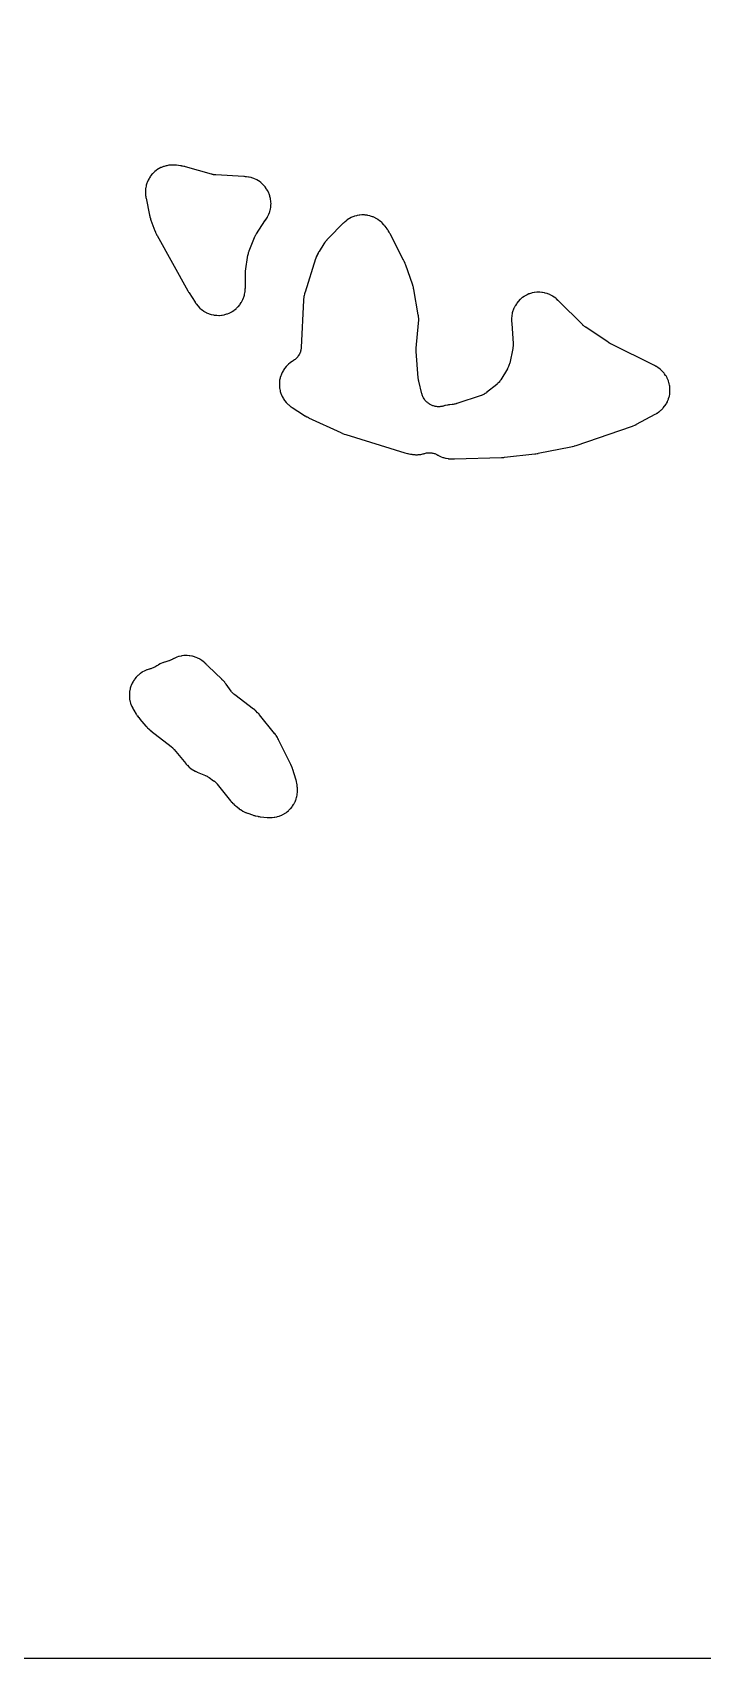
# Model space of a CAD drawing. Header units: millimetres. Extents: x 0 to 300, y 0 to 300.
# Drawn here: x 98.8 to 160.7, y -0.1 to 150 of the extents above; entities that cross this region are included whole.
import ezdxf

# ---------------------------------------------------------------- set-up
doc = ezdxf.new("R2010")
doc.units = ezdxf.units.MM
doc.layers.add('CUT', color=7, linetype='CONTINUOUS')

msp = doc.modelspace()

# ---------------------------------------------------------------- linework, layer by layer
at = {"layer": 'CUT'}
msp.add_lwpolyline([(298.5266, -0.0625), (1.4375, -0.0625), (0.5522, -0.0625), (0.4788, -0.0589), (0.4206, -0.0503), (0.3635, -0.036), (0.3082, -0.0162), (0.255, 0.009), (0.2046, 0.0392), (0.1573, 0.0743), (0.1137, 0.1137), (0.0743, 0.1573), (0.0392, 0.2046), (0.009, 0.255), (-0.0162, 0.3082), (-0.036, 0.3635), (-0.0503, 0.4206), (-0.0589, 0.4788), (-0.0625, 0.5522), (-0.0625, 1.4375), (-0.0625, 298.5625)], dxfattribs=at)
for points in [[(109.2594, 134.9131), (109.2633, 134.8834), (109.2723, 134.8255), (109.2748, 134.8107), (109.2922, 134.7147), (109.2951, 134.6999), (109.6176, 133.1454), (109.6199, 133.1348), (109.6366, 133.061), (109.6392, 133.05), (109.6511, 133.0018), (109.6573, 132.9787), (109.6987, 132.8355), (109.7055, 132.8135), (109.718, 132.7757), (109.7215, 132.7654), (109.7463, 132.6948), (109.7504, 132.6834), (110.1214, 131.6917), (110.1252, 131.6818), (110.1522, 131.6132), (110.1563, 131.603), (110.1749, 131.5584), (110.1843, 131.537), (110.2452, 131.4052), (110.255, 131.385), (110.2726, 131.3503), (110.2774, 131.3409), (110.3116, 131.2766), (110.3173, 131.2661), (113.1541, 126.1648), (113.1583, 126.1574), (113.1878, 126.1061), (113.1924, 126.0982), (113.2301, 126.0348), (113.2348, 126.0271), (113.2653, 125.9775), (113.2704, 125.9694), (113.8244, 125.1007), (113.8326, 125.0882), (113.8865, 125.0082), (113.8949, 124.9959), (113.9285, 124.9487), (113.9463, 124.9249), (114.064, 124.7753), (114.103, 124.7305), (114.2332, 124.5952), (114.2764, 124.5544), (114.4193, 124.4326), (114.4663, 124.3964), (114.6205, 124.2893), (114.6709, 124.2579), (114.835, 124.1666), (114.8882, 124.1403), (115.0605, 124.0657), (115.1161, 124.0448), (115.2949, 123.9875), (115.3523, 123.9722), (115.5359, 123.9329), (115.5945, 123.9234), (115.7811, 123.9025), (115.8404, 123.8988), (116.0281, 123.8964), (116.0874, 123.8985), (116.2745, 123.9147), (116.3333, 123.9227), (116.5179, 123.9573), (116.5756, 123.9711), (116.7558, 124.0238), (116.812, 124.0432), (116.9861, 124.1135), (117.04, 124.1384), (117.2063, 124.2255), (117.2575, 124.2556), (117.4144, 124.3587), (117.4624, 124.3937), (117.6083, 124.5118), (117.6526, 124.5514), (117.7861, 124.6834), (117.8263, 124.7271), (117.9461, 124.8717), (117.9817, 124.9192), (118.0867, 125.0749), (118.1174, 125.1257), (118.2065, 125.2909), (118.2321, 125.3446), (118.3044, 125.5178), (118.3245, 125.5737), (118.3793, 125.7533), (118.3938, 125.8108), (118.4306, 125.995), (118.4394, 126.0537), (118.4581, 126.2431), (118.4602, 126.2728), (118.4631, 126.3307), (118.4636, 126.3455), (118.4659, 126.442), (118.4661, 126.4569), (118.4652, 127.685), (118.4652, 127.692), (118.4653, 127.7082), (118.4654, 127.7152), (118.4654, 127.7182), (118.4662, 127.7455), (118.4691, 127.8092), (118.4704, 127.8314), (118.4737, 127.866), (118.4826, 127.9448), (118.4872, 127.9787), (118.7107, 129.4427), (118.7128, 129.4555), (118.7163, 129.4766), (118.7262, 129.5268), (118.7453, 129.6111), (118.7545, 129.6482), (118.7556, 129.6521), (118.7664, 129.6889), (118.7927, 129.7715), (118.8096, 129.8197), (118.8172, 129.8396), (118.8218, 129.8515), (119.3076, 131.0709), (119.312, 131.0816), (119.3192, 131.0992), (119.3379, 131.1412), (119.3712, 131.2115), (119.3866, 131.2424), (119.3883, 131.2456), (119.4048, 131.2758), (119.4434, 131.3434), (119.4673, 131.3827), (119.4776, 131.3987), (119.4838, 131.4084), (120.2739, 132.6054), (120.279, 132.613), (120.291, 132.6309), (120.2962, 132.6385), (120.3007, 132.645), (120.3027, 132.6479), (120.3601, 132.7321), (120.3644, 132.7385), (120.3724, 132.7499), (120.3756, 132.7546), (120.385, 132.7685), (120.3955, 132.7845), (120.4964, 132.9436), (120.526, 132.9959), (120.6112, 133.1657), (120.6354, 133.2207), (120.7032, 133.3981), (120.7218, 133.4552), (120.7715, 133.6386), (120.7843, 133.6973), (120.8154, 133.8847), (120.8222, 133.9444), (120.8344, 134.1339), (120.8353, 134.194), (120.8285, 134.3838), (120.8233, 134.4437), (120.7975, 134.6319), (120.7864, 134.6909), (120.7419, 134.8756), (120.725, 134.9332), (120.6622, 135.1125), (120.6396, 135.1682), (120.5593, 135.3403), (120.5312, 135.3934), (120.434, 135.5566), (120.4007, 135.6067), (120.2877, 135.7593), (120.2496, 135.8058), (120.1219, 135.9464), (120.0794, 135.9888), (119.9383, 136.116), (119.8917, 136.1539), (119.7385, 136.2663), (119.6884, 136.2994), (119.5248, 136.3959), (119.4716, 136.4238), (119.2991, 136.5035), (119.2434, 136.5259), (119.0639, 136.5879), (119.0062, 136.6047), (118.8213, 136.6485), (118.7622, 136.6593), (118.5713, 136.6847), (118.5415, 136.688), (118.4787, 136.6931), (118.4662, 136.694), (118.3847, 136.699), (118.3722, 136.6997), (118.3594, 136.7002), (118.3509, 136.7006), (118.3309, 136.7016), (118.3224, 136.702), (115.7431, 136.8553), (115.731, 136.8561), (115.7108, 136.8575), (115.6624, 136.8624), (115.5807, 136.8728), (115.5446, 136.8782), (115.5409, 136.8788), (115.505, 136.8856), (115.4244, 136.9026), (115.3771, 136.914), (115.3576, 136.9192), (115.3459, 136.9224), (112.9524, 137.5993), (112.9422, 137.6021), (112.8709, 137.6209), (112.8603, 137.6236), (112.8133, 137.6351), (112.7906, 137.6402), (112.6483, 137.6692), (112.6262, 137.6732), (112.5879, 137.6796), (112.5774, 137.6812), (112.5052, 137.6918), (112.4936, 137.6934), (112.1079, 137.7424), (112.0928, 137.7441), (111.9958, 137.754), (111.9809, 137.7553), (111.9224, 137.7598), (111.8924, 137.7613), (111.7001, 137.7663), (111.6401, 137.7649), (111.4509, 137.7508), (111.3913, 137.7434), (111.2045, 137.7105), (111.1459, 137.6972), (110.9633, 137.6458), (110.9064, 137.6267), (110.7298, 137.5573), (110.6751, 137.5326), (110.5063, 137.446), (110.4543, 137.4159), (110.295, 137.3128), (110.2463, 137.2777), (110.0981, 137.1592), (110.0532, 137.1194), (109.9176, 136.9867), (109.8768, 136.9427), (109.7551, 136.7971), (109.719, 136.7491), (109.6125, 136.5921), (109.5813, 136.5408), (109.491, 136.3739), (109.4651, 136.3198), (109.392, 136.1447), (109.3716, 136.0882), (109.3163, 135.9067), (109.3017, 135.8485), (109.2648, 135.6624), (109.2561, 135.603), (109.2379, 135.4141), (109.2352, 135.3542), (109.2361, 135.1644), (109.2393, 135.1045)], [(121.6293, 117.1711), (121.6383, 117.1124), (121.676, 116.9288), (121.6907, 116.8714), (121.7463, 116.6923), (121.7667, 116.6366), (121.8396, 116.464), (121.8654, 116.4106), (121.9551, 116.2459), (121.986, 116.1953), (122.0915, 116.0403), (122.1272, 115.993), (122.2475, 115.8492), (122.2877, 115.8057), (122.4216, 115.6744), (122.4659, 115.6351), (122.6141, 115.5161), (122.6377, 115.4981), (122.6846, 115.4641), (122.6967, 115.4556), (122.7761, 115.4009), (122.7884, 115.3927), (123.8322, 114.7123), (123.8506, 114.7008), (123.9711, 114.6283), (123.9898, 114.6175), (124.1441, 114.5321), (124.1632, 114.5219), (124.2886, 114.4583), (124.3081, 114.4489), (127.2845, 113.0716), (127.3029, 113.0634), (127.4234, 113.0125), (127.442, 113.005), (127.5952, 112.9462), (127.6141, 112.9394), (127.7376, 112.8966), (127.7568, 112.8904), (133.1857, 111.2155), (133.2009, 111.211), (133.3004, 111.1832), (133.3158, 111.1791), (133.4416, 111.1475), (133.4571, 111.1438), (133.5579, 111.1213), (133.5735, 111.118), (133.7096, 111.0914), (133.7242, 111.0887), (133.819, 111.0726), (133.8336, 111.0703), (133.8909, 111.062), (133.9203, 111.0584), (134.1091, 111.0405), (134.1683, 111.0379), (134.3554, 111.0386), (134.4146, 111.0418), (134.6007, 111.061), (134.6592, 111.07), (134.8426, 111.1075), (134.8999, 111.1222), (134.9858, 111.1488), (135.0272, 111.1605), (135.1035, 111.1802), (135.1878, 111.1977), (135.2443, 111.2066), (135.3298, 111.216), (135.387, 111.2195), (135.473, 111.2206), (135.5302, 111.2187), (135.616, 111.2116), (135.6727, 111.2042), (135.7574, 111.189), (135.8132, 111.1761), (135.896, 111.1529), (135.9504, 111.1348), (136.0306, 111.1038), (136.083, 111.0806), (136.1599, 111.0421), (136.2285, 111.0034), (136.2708, 110.9783), (136.3107, 110.9565), (136.4803, 110.8724), (136.5351, 110.8485), (136.7119, 110.7818), (136.7688, 110.7635), (136.9514, 110.7147), (137.0099, 110.7021), (137.199, 110.6713), (137.2286, 110.6672), (137.2866, 110.6607), (137.3015, 110.6592), (137.3983, 110.6508), (137.4132, 110.6497), (137.4174, 110.6494), (137.4313, 110.6487), (137.5219, 110.6452), (137.5358, 110.6448), (137.6497, 110.6431), (137.6636, 110.643), (137.7543, 110.6437), (137.7682, 110.644), (142.102, 110.7788), (142.1142, 110.7793), (142.1935, 110.7834), (142.2057, 110.7841), (142.3052, 110.7913), (142.3173, 110.7923), (142.3964, 110.7996), (142.4085, 110.8009), (145.1951, 111.1158), (145.2073, 111.1173), (145.2863, 111.1279), (145.2985, 111.1296), (145.3975, 111.1449), (145.4096, 111.1469), (145.4881, 111.1607), (145.5002, 111.163), (148.5076, 111.7549), (148.5275, 111.7592), (148.6563, 111.7891), (148.676, 111.7941), (148.8361, 111.837), (148.8557, 111.8426), (148.9821, 111.8812), (149.0015, 111.8874), (154.1194, 113.6402), (154.1308, 113.6443), (154.2052, 113.6714), (154.2166, 113.6757), (154.2609, 113.6929), (154.2834, 113.7022), (154.4284, 113.7654), (154.4505, 113.7756), (154.4933, 113.7964), (154.5042, 113.8018), (154.5747, 113.8378), (154.5855, 113.8434), (156.3036, 114.7649), (156.3167, 114.7721), (156.401, 114.82), (156.4138, 114.8276), (156.4637, 114.8576), (156.4889, 114.8736), (156.6475, 114.9802), (156.6953, 115.0159), (156.8406, 115.1361), (156.8846, 115.1764), (157.0172, 115.3104), (157.057, 115.3548), (157.1757, 115.5013), (157.2109, 115.5495), (157.3144, 115.707), (157.3446, 115.7584), (157.432, 115.9255), (157.457, 115.9797), (157.5274, 116.1546), (157.5468, 116.2109), (157.5995, 116.392), (157.6133, 116.45), (157.6477, 116.6354), (157.6556, 116.6945), (157.6715, 116.8824), (157.6735, 116.942), (157.6706, 117.1305), (157.6668, 117.19), (157.6452, 117.3773), (157.6354, 117.4361), (157.5953, 117.6204), (157.5798, 117.6779), (157.5216, 117.8573), (157.5004, 117.913), (157.4247, 118.0857), (157.3981, 118.1391), (157.3056, 118.3034), (157.2739, 118.3538), (157.1655, 118.5082), (157.1289, 118.5552), (157.0058, 118.698), (156.9647, 118.7412), (156.828, 118.8711), (156.7828, 118.91), (156.6339, 119.0256), (156.585, 119.0598), (156.4232, 119.1616), (156.3975, 119.1768), (156.3468, 119.2053), (156.3337, 119.2124), (156.248, 119.2578), (156.2347, 119.2646), (152.2199, 121.2619), (152.2072, 121.2683), (152.1776, 121.2836), (152.165, 121.2902), (152.1497, 121.2985), (152.1372, 121.3053), (152.1082, 121.3215), (152.0958, 121.3286), (152.0739, 121.3413), (152.0616, 121.3485), (152.0331, 121.3656), (152.0209, 121.3731), (152.0061, 121.3823), (151.9941, 121.3899), (151.9661, 121.4079), (151.9542, 121.4158), (149.8926, 122.7912), (149.8836, 122.7972), (149.8688, 122.8074), (149.8337, 122.8327), (149.7752, 122.877), (149.7497, 122.8971), (149.747, 122.8993), (149.7222, 122.9203), (149.6671, 122.9687), (149.6353, 122.9981), (149.6223, 123.0106), (149.6146, 123.0181), (147.3424, 125.2699), (147.3318, 125.2802), (147.2618, 125.3462), (147.2509, 125.3562), (147.2079, 125.3948), (147.1854, 125.4141), (147.0381, 125.5337), (146.9904, 125.5687), (146.8342, 125.6718), (146.7833, 125.7019), (146.6177, 125.7891), (146.5641, 125.8141), (146.3907, 125.8845), (146.3349, 125.9041), (146.1554, 125.9571), (146.0979, 125.9711), (145.9141, 126.0062), (145.8555, 126.0144), (145.6691, 126.0313), (145.61, 126.0337), (145.4229, 126.0321), (145.3638, 126.0286), (145.1777, 126.0086), (145.1193, 125.9994), (144.9361, 125.9611), (144.8788, 125.9461), (144.7003, 125.89), (144.6448, 125.8695), (144.4727, 125.796), (144.4195, 125.7701), (144.2555, 125.6801), (144.2051, 125.6491), (144.0507, 125.5433), (144.0036, 125.5075), (143.8604, 125.387), (143.817, 125.3467), (143.6864, 125.2127), (143.6473, 125.1684), (143.5305, 125.0222), (143.4959, 124.9741), (143.3941, 124.8171), (143.3643, 124.766), (143.2785, 124.5997), (143.254, 124.5458), (143.1849, 124.3719), (143.1658, 124.3159), (143.1143, 124.136), (143.1008, 124.0784), (143.0672, 123.8943), (143.0594, 123.8356), (143.0441, 123.6491), (143.0422, 123.59), (143.0454, 123.4003), (143.0466, 123.3707), (143.0515, 123.2973), (143.052, 123.2899), (143.0561, 123.2377), (143.0568, 123.2301), (143.0596, 123.1993), (143.0605, 123.1891), (143.0626, 123.1625), (143.0635, 123.1511), (143.1888, 121.2929), (143.1895, 121.2825), (143.1904, 121.2654), (143.1918, 121.2241), (143.1923, 121.17), (143.1901, 121.0977), (143.185, 121.0253), (143.1771, 120.9534), (143.1689, 120.8999), (143.1618, 120.8592), (143.1584, 120.8424), (143.1563, 120.8322), (142.8739, 119.4953), (142.8712, 119.483), (142.8666, 119.4626), (142.8541, 119.4138), (142.8361, 119.3506), (142.8078, 119.2672), (142.7754, 119.1851), (142.7391, 119.1049), (142.7091, 119.0463), (142.6849, 119.0022), (142.6743, 118.9842), (142.6679, 118.9734), (142.042, 117.9382), (142.0368, 117.9297), (142.0322, 117.9223), (142.0012, 117.8756), (141.954, 117.8091), (141.8968, 117.7366), (141.8563, 117.6904), (141.7919, 117.6241), (141.7322, 117.5687), (141.6899, 117.5318), (141.6831, 117.5263), (141.6754, 117.52), (140.7378, 116.7695), (140.73, 116.7634), (140.7231, 116.758), (140.6776, 116.7246), (140.6099, 116.6782), (140.5307, 116.6297), (140.4764, 116.6001), (140.3926, 116.56), (140.3169, 116.5285), (140.2641, 116.5085), (140.2558, 116.5056), (140.2464, 116.5024), (137.9888, 115.7521), (137.9764, 115.7481), (137.9557, 115.7416), (137.9056, 115.7273), (137.82, 115.7056), (137.7819, 115.6968), (137.778, 115.696), (137.7395, 115.6888), (137.6523, 115.6746), (137.6007, 115.6678), (137.5791, 115.6655), (137.5662, 115.6643), (137.3454, 115.6446), (137.3306, 115.643), (137.234, 115.632), (137.2192, 115.6301), (137.1614, 115.622), (137.1319, 115.6171), (136.9436, 115.5812), (136.8855, 115.5671), (136.7542, 115.5281), (136.7128, 115.5169), (136.6363, 115.4981), (136.552, 115.4816), (136.4954, 115.4734), (136.4099, 115.465), (136.3528, 115.4622), (136.2669, 115.462), (136.2098, 115.4646), (136.1243, 115.4727), (136.0676, 115.4807), (135.9833, 115.4969), (135.9277, 115.5103), (135.8452, 115.5344), (135.7911, 115.553), (135.7114, 115.5849), (135.6593, 115.6086), (135.583, 115.648), (135.5435, 115.6707), (135.5388, 115.6734), (135.4869, 115.7028), (135.4741, 115.7101), (135.4294, 115.7383), (135.3654, 115.7814), (135.2945, 115.8343), (135.2495, 115.8715), (135.1844, 115.9308), (135.1431, 115.9723), (135.0842, 116.0377), (135.0471, 116.0831), (134.9948, 116.154), (134.9624, 116.2028), (134.9173, 116.2784), (134.8897, 116.3301), (134.8522, 116.4097), (134.8299, 116.4639), (134.8004, 116.5469), (134.7771, 116.6241), (134.7654, 116.6665), (134.4784, 117.8176), (134.4762, 117.8268), (134.4725, 117.8422), (134.4645, 117.8794), (134.4522, 117.9427), (134.4472, 117.9708), (134.4468, 117.9738), (134.4427, 118.002), (134.4344, 118.066), (134.4304, 118.1038), (134.429, 118.1196), (134.4283, 118.1291), (134.2456, 120.5555), (134.245, 120.5649), (134.244, 120.5804), (134.2423, 120.6177), (134.2409, 120.6809), (134.2406, 120.709), (134.2407, 120.7119), (134.2413, 120.74), (134.2438, 120.8032), (134.246, 120.8405), (134.2473, 120.856), (134.2481, 120.8653), (134.46, 123.1892), (134.461, 123.2023), (134.4669, 123.2878), (134.4677, 123.301), (134.4701, 123.3524), (134.4708, 123.3788), (134.4713, 123.5478), (134.4691, 123.6005), (134.4548, 123.7689), (134.452, 123.7951), (134.4454, 123.8462), (134.4435, 123.8592), (134.4307, 123.9439), (134.4285, 123.957), (134.0233, 126.2791), (134.021, 126.2913), (134.0056, 126.3702), (134.0031, 126.3823), (133.9928, 126.4295), (133.9871, 126.4536), (133.9465, 126.6092), (133.9397, 126.633), (133.9256, 126.6792), (133.9219, 126.691), (133.8968, 126.7675), (133.8928, 126.7792), (133.2821, 128.5179), (133.275, 128.5373), (133.2262, 128.6622), (133.2183, 128.6814), (133.1518, 128.8359), (133.1433, 128.8548), (133.086, 128.9761), (133.0769, 128.9946), (131.8238, 131.4287), (131.818, 131.4397), (131.7797, 131.5106), (131.7736, 131.5215), (131.7497, 131.5636), (131.737, 131.5849), (131.6516, 131.7217), (131.638, 131.7425), (131.6107, 131.7825), (131.6035, 131.7927), (131.5567, 131.8583), (131.5494, 131.8683), (131.3666, 132.1133), (131.3574, 132.1254), (131.2966, 132.2027), (131.2871, 132.2145), (131.2495, 132.26), (131.2296, 132.2828), (131.0986, 132.4258), (131.0555, 132.4683), (130.9127, 132.5956), (130.8656, 132.6335), (130.7107, 132.7458), (130.66, 132.7788), (130.4946, 132.8749), (130.4408, 132.9026), (130.2666, 132.9816), (130.2102, 133.0038), (130.0289, 133.0648), (129.9707, 133.0811), (129.7842, 133.1236), (129.7246, 133.134), (129.5347, 133.1574), (129.4744, 133.1618), (129.2831, 133.166), (129.2226, 133.1643), (129.0319, 133.1492), (128.9719, 133.1413), (128.7837, 133.1071), (128.7248, 133.0933), (128.541, 133.0403), (128.4838, 133.0206), (128.3063, 132.9494), (128.2513, 132.924), (128.0819, 132.8352), (128.0298, 132.8045), (127.8702, 132.6991), (127.8214, 132.6633), (127.6711, 132.5407), (127.6482, 132.5209), (127.6043, 132.4813), (127.5932, 132.471), (127.5219, 132.4033), (127.5111, 132.3927), (126.1409, 131.0228), (126.1294, 131.011), (126.0558, 130.9333), (126.0447, 130.9212), (126.0018, 130.8733), (125.9805, 130.8482), (125.8467, 130.6813), (125.8268, 130.655), (125.7894, 130.6027), (125.78, 130.5892), (125.7202, 130.5005), (125.7112, 130.4867), (125.274, 129.7984), (125.2672, 129.7876), (125.2241, 129.7164), (125.2176, 129.7053), (125.1926, 129.662), (125.1803, 129.6395), (125.1044, 129.4939), (125.0826, 129.4475), (125.0194, 129.296), (125.0101, 129.2721), (124.9928, 129.2252), (124.9885, 129.2131), (124.9615, 129.1344), (124.9574, 129.1222), (123.9743, 126.0505), (123.9705, 126.0381), (123.9466, 125.9574), (123.943, 125.945), (123.9297, 125.8961), (123.9234, 125.871), (123.8866, 125.7091), (123.8773, 125.6582), (123.8547, 125.4937), (123.8517, 125.468), (123.8469, 125.4176), (123.8459, 125.4047), (123.8398, 125.3208), (123.839, 125.3079), (123.617, 120.9389), (123.6138, 120.8957), (123.6059, 120.8166), (123.5932, 120.7308), (123.582, 120.6741), (123.5611, 120.59), (123.5444, 120.5346), (123.5155, 120.4529), (123.4937, 120.3994), (123.457, 120.3208), (123.4301, 120.2697), (123.386, 120.195), (123.3543, 120.1467), (123.3032, 120.0766), (123.267, 120.0316), (123.2095, 119.9667), (123.1691, 119.9254), (123.1055, 119.8664), (123.0614, 119.8292), (122.9924, 119.7765), (122.927, 119.7314), (122.8907, 119.7076), (122.8794, 119.7006), (122.8723, 119.6962), (122.8556, 119.6861), (122.8484, 119.6817), (122.8256, 119.6682), (122.8005, 119.6524), (122.6422, 119.5472), (122.5945, 119.512), (122.4494, 119.3933), (122.4054, 119.3536), (122.2727, 119.2212), (122.2328, 119.1773), (122.1138, 119.0324), (122.0785, 118.9848), (121.9744, 118.8289), (121.9439, 118.778), (121.8557, 118.6126), (121.8304, 118.559), (121.759, 118.3857), (121.7391, 118.3298), (121.6851, 118.1503), (121.6708, 118.0927), (121.6348, 117.9088), (121.6263, 117.8501), (121.6086, 117.6634), (121.606, 117.6042), (121.6068, 117.4167), (121.61, 117.3575)], [(107.8126, 88.3084), (107.8255, 88.2523), (107.8747, 88.0769), (107.8929, 88.0222), (107.9586, 87.8524), (107.982, 87.7997), (108.0649, 87.6347), (108.0785, 87.6093), (108.1061, 87.5603), (108.1133, 87.5478), (108.1613, 87.4674), (108.1688, 87.4551), (108.4004, 87.087), (108.4125, 87.0686), (108.4932, 86.9501), (108.506, 86.9321), (108.6127, 86.7873), (108.6261, 86.7698), (108.7154, 86.6576), (108.7294, 86.6406), (109.2854, 85.9921), (109.2953, 85.9809), (109.3603, 85.9088), (109.3704, 85.8978), (109.4105, 85.8555), (109.4316, 85.8344), (109.5718, 85.7004), (109.5939, 85.6803), (109.638, 85.6422), (109.6494, 85.6326), (109.7244, 85.571), (109.7361, 85.5616), (111.6074, 84.1003), (111.6168, 84.0929), (111.6294, 84.0828), (111.666, 84.0518), (111.7255, 83.9986), (111.7513, 83.9745), (111.7762, 83.9495), (111.8313, 83.8917), (111.8634, 83.8561), (111.8739, 83.8439), (111.8817, 83.8347), (112.976, 82.522), (112.9852, 82.5112), (113.046, 82.4417), (113.0555, 82.4311), (113.093, 82.3902), (113.1128, 82.3697), (113.2421, 82.2414), (113.2844, 82.2034), (113.4234, 82.0895), (113.469, 82.0556), (113.6182, 81.9553), (113.6668, 81.9259), (113.827, 81.8391), (113.8523, 81.8261), (113.9023, 81.802), (113.9152, 81.796), (113.9994, 81.7578), (114.0124, 81.7521), (114.7954, 81.4192), (114.8061, 81.4146), (114.8204, 81.4083), (114.8624, 81.3885), (114.9315, 81.3537), (114.9618, 81.3377), (114.9914, 81.3206), (115.0576, 81.2805), (115.0967, 81.2555), (115.1097, 81.2467), (115.1192, 81.2401), (115.5376, 80.9488), (115.5465, 80.9425), (115.5603, 80.9327), (115.5828, 80.9161), (115.6126, 80.8933), (115.6387, 80.8726), (115.6423, 80.8697), (115.6864, 80.831), (115.7446, 80.7763), (115.7976, 80.7222), (115.8334, 80.6825), (115.8622, 80.6488), (115.8714, 80.6376), (115.8782, 80.6291), (117.0986, 79.0932), (117.1064, 79.0835), (117.1582, 79.0211), (117.1663, 79.0115), (117.1982, 78.9746), (117.215, 78.9561), (117.3246, 78.8395), (117.3603, 78.8045), (117.4793, 78.6974), (117.4982, 78.6811), (117.5358, 78.65), (117.5456, 78.6421), (117.6091, 78.5917), (117.619, 78.5841), (117.8978, 78.3723), (117.9101, 78.3632), (117.9913, 78.3048), (118.0039, 78.2959), (118.0535, 78.2621), (118.0793, 78.2455), (118.2477, 78.1429), (118.3017, 78.1137), (118.4797, 78.0289), (118.5078, 78.0164), (118.5632, 77.9934), (118.5775, 77.9877), (118.6708, 77.9518), (118.6852, 77.9464), (119.1195, 77.7918), (119.1369, 77.786), (119.2503, 77.7494), (119.2679, 77.7441), (119.3366, 77.7243), (119.3721, 77.7152), (119.6046, 77.6633), (119.6406, 77.6564), (119.7112, 77.6451), (119.7294, 77.6425), (119.8476, 77.6273), (119.8658, 77.6252), (120.4785, 77.5653), (120.4931, 77.5641), (120.5887, 77.5571), (120.6034, 77.5562), (120.6609, 77.5534), (120.6904, 77.5527), (120.8793, 77.5529), (120.9382, 77.5559), (121.1236, 77.5743), (121.1819, 77.583), (121.3646, 77.6196), (121.4218, 77.634), (121.6001, 77.6883), (121.6555, 77.7082), (121.8276, 77.7797), (121.8809, 77.805), (122.0451, 77.8931), (122.0956, 77.9235), (122.2504, 78.0272), (122.2977, 78.0624), (122.4415, 78.1809), (122.4851, 78.2205), (122.6167, 78.3525), (122.6562, 78.3963), (122.7741, 78.5405), (122.8092, 78.588), (122.9124, 78.7431), (122.9426, 78.7937), (123.0301, 78.9582), (123.0552, 79.0116), (123.1261, 79.1839), (123.1459, 79.2394), (123.1996, 79.4179), (123.2138, 79.4751), (123.2497, 79.658), (123.2582, 79.7163), (123.276, 79.9018), (123.2787, 79.9607), (123.2782, 80.1496), (123.2774, 80.1791), (123.2745, 80.2366), (123.2735, 80.2513), (123.2662, 80.3468), (123.2649, 80.3615), (123.2524, 80.4852), (123.2507, 80.5), (123.2386, 80.5957), (123.2366, 80.6105), (123.2279, 80.6678), (123.2227, 80.6971), (123.1844, 80.8862), (123.1778, 80.9151), (123.1635, 80.9713), (123.1596, 80.9857), (123.1335, 81.0786), (123.1293, 81.0929), (122.8585, 81.9717), (122.8548, 81.9832), (122.8302, 82.0576), (122.8263, 82.069), (122.8106, 82.1135), (122.8021, 82.1361), (122.7441, 82.2816), (122.7347, 82.3039), (122.7155, 82.3469), (122.7105, 82.3579), (122.6772, 82.4288), (122.6719, 82.4397), (121.537, 84.732), (121.5295, 84.7466), (121.4793, 84.8413), (121.4714, 84.8557), (121.4397, 84.9117), (121.4227, 84.94), (121.3073, 85.1202), (121.2887, 85.1475), (121.2511, 85.1997), (121.2413, 85.2129), (121.1763, 85.298), (121.1661, 85.311), (119.7776, 87.0299), (119.7658, 87.044), (119.688, 87.1345), (119.6758, 87.1483), (119.6274, 87.2012), (119.6018, 87.2275), (119.4302, 87.3935), (119.403, 87.4182), (119.3486, 87.4648), (119.3344, 87.4765), (119.2413, 87.5513), (119.2268, 87.5626), (117.4828, 88.8781), (117.4738, 88.8849), (117.4617, 88.8943), (117.4268, 88.9228), (117.3865, 88.9573), (117.3294, 89.0107), (117.2764, 89.0648), (117.2237, 89.1236), (117.1889, 89.166), (117.1607, 89.2022), (117.1518, 89.2142), (117.1452, 89.2234), (116.6811, 89.8686), (116.6727, 89.8799), (116.6175, 89.9529), (116.6089, 89.964), (116.5748, 90.0071), (116.5568, 90.0287), (116.4365, 90.1665), (116.4175, 90.1873), (116.3795, 90.227), (116.3696, 90.237), (116.3048, 90.3016), (116.2947, 90.3114), (115.031, 91.5112), (115.0224, 91.5194), (115.0026, 91.5388), (114.9969, 91.5444), (114.9811, 91.5607), (114.9419, 91.602), (114.932, 91.6126), (114.8958, 91.6521), (114.8906, 91.6576), (114.8378, 91.7139), (114.8166, 91.7352), (114.6792, 91.8674), (114.6343, 91.9065), (114.4864, 92.0229), (114.4378, 92.0573), (114.2791, 92.1585), (114.2273, 92.1879), (114.0594, 92.2728), (114.005, 92.297), (113.8294, 92.3649), (113.7729, 92.3836), (113.5915, 92.4337), (113.5334, 92.4467), (113.3479, 92.4786), (113.2887, 92.4857), (113.101, 92.4991), (113.0415, 92.5004), (112.8533, 92.495), (112.794, 92.4904), (112.6073, 92.4665), (112.5487, 92.456), (112.3653, 92.4137), (112.308, 92.3974), (112.1297, 92.3371), (112.0743, 92.3153), (111.9005, 92.2365), (111.8737, 92.2236), (111.8048, 92.1881), (111.7989, 92.185), (111.7571, 92.163), (111.7515, 92.16), (111.7442, 92.156), (111.7118, 92.1393), (111.6312, 92.0998), (111.5976, 92.0842), (111.5641, 92.0703), (111.4864, 92.04), (111.4392, 92.0231), (111.4232, 92.0179), (111.4113, 92.0141), (111.0249, 91.8937), (111.0112, 91.8892), (110.9222, 91.8591), (110.9086, 91.8543), (110.8556, 91.835), (110.8287, 91.8244), (110.658, 91.7525), (110.6058, 91.7276), (110.4428, 91.6396), (110.4177, 91.6253), (110.3694, 91.5961), (110.3571, 91.5885), (110.2779, 91.5381), (110.2658, 91.5302), (110.2332, 91.5083), (110.1911, 91.4816), (110.1126, 91.435), (110.0242, 91.389), (109.9638, 91.3617), (109.8709, 91.3257), (109.788, 91.2987), (109.73, 91.282), (109.725, 91.2808), (109.7148, 91.2782), (109.6827, 91.2706), (109.6687, 91.267), (109.6143, 91.2526), (109.5867, 91.2445), (109.4106, 91.1887), (109.3566, 91.1686), (109.1891, 91.0971), (109.1373, 91.072), (108.9774, 90.9848), (108.9282, 90.9548), (108.7774, 90.8526), (108.7313, 90.818), (108.591, 90.7019), (108.5484, 90.663), (108.4199, 90.534), (108.3813, 90.4912), (108.2657, 90.3504), (108.2314, 90.3042), (108.1299, 90.1529), (108.1001, 90.1036), (108.0136, 89.9433), (107.9887, 89.8914), (107.9179, 89.7235), (107.8981, 89.6694), (107.8438, 89.4956), (107.8293, 89.4398), (107.7918, 89.2615), (107.7827, 89.2047), (107.7626, 89.0236), (107.759, 88.9661), (107.7563, 88.784), (107.7582, 88.7264), (107.773, 88.5449), (107.7804, 88.4877)]]:
    msp.add_lwpolyline(points, close=True, dxfattribs=at)

doc.saveas('drawing.dxf')
